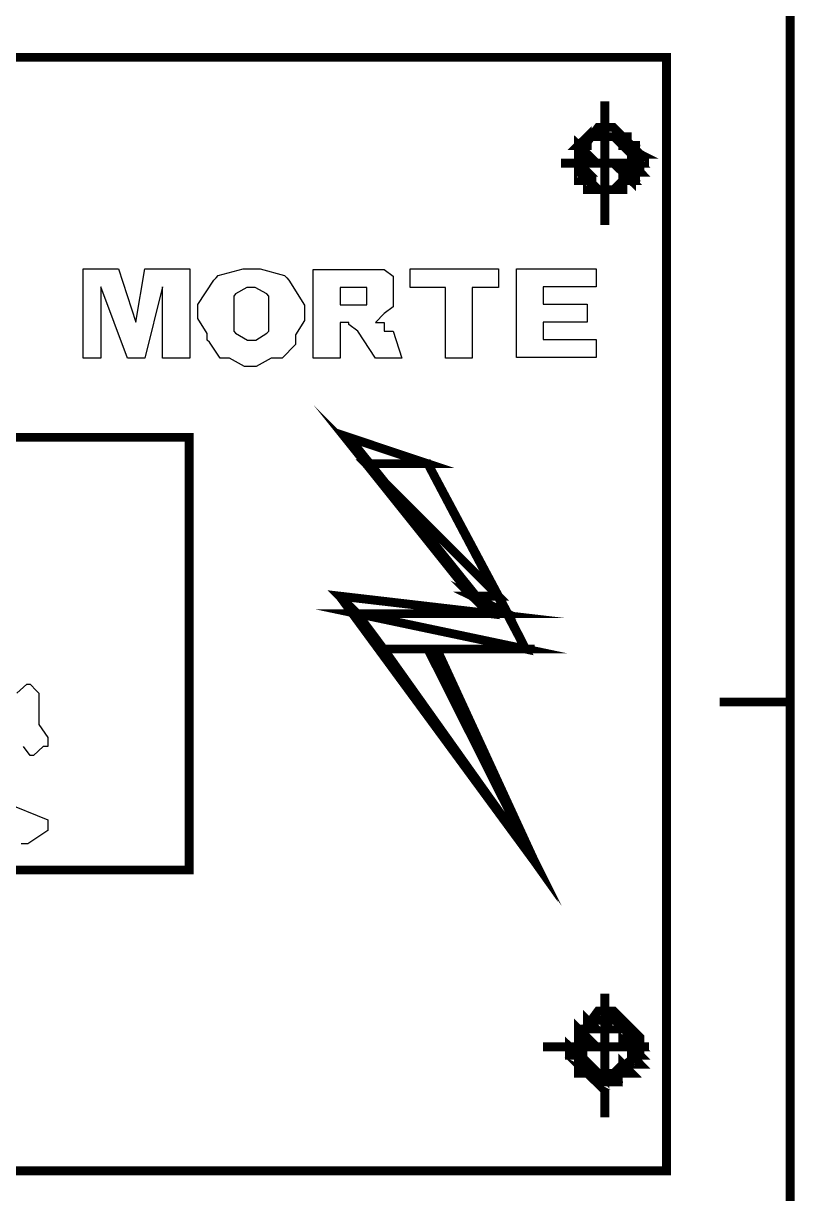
# Model space of a CAD drawing. Extents: x 219 to 1226, y 175 to 465.
# Drawn here: x 383.06 to 386.76, y 232.32 to 237.93 of the extents above; entities that cross this region are included whole.
import ezdxf

# ---------------------------------------------------------------- set-up
doc = ezdxf.new("R2010")
doc.units = 0
doc.header["$MEASUREMENT"] = 0
doc.layers.add('C00-00-00-BLACK', color=7, linetype='Continuous')
doc.layers.add('CFF-00-00', color=1, linetype='Continuous')

msp = doc.modelspace()

# ---------------------------------------------------------------- linework, layer by layer
at = {"layer": 'C00-00-00-BLACK', "const_width": 0.0423}
for points in [[(386.7381, 225.3466), (386.7381, 239.1656)], [(385.8491, 237.5546), (385.8491, 236.9626)], [(385.6381, 237.2586), (386.0611, 237.2586)], [(386.4001, 234.6736), (386.7381, 234.6736)], [(385.8491, 233.2746), (385.8491, 232.6816)], [(385.5531, 233.0196), (386.0611, 233.0196)]]:
    msp.add_lwpolyline(points, dxfattribs=at)
for points in [[(378.9351, 232.4246), (386.1451, 232.4246), (386.1451, 237.7666), (378.9351, 237.7666), (378.9351, 232.4246)], [(385.8491, 237.4276), (385.8491, 237.3856), (385.8081, 237.3856), (385.8491, 237.4276)], [(385.7651, 237.3856), (385.7221, 237.3436), (385.7651, 237.3436), (385.7651, 237.3856)], [(385.7221, 237.3436), (385.7651, 237.3436), (385.7651, 237.3856), (385.7221, 237.3436)], [(386.0181, 237.2586), (386.0181, 237.3026), (385.8901, 237.4306), (385.8491, 237.4306), (385.8171, 237.4306), (385.7221, 237.3026), (385.7221, 237.2586), (385.7221, 237.2266), (385.8171, 237.1316), (385.8491, 237.1316), (385.8901, 237.1316), (386.0181, 237.2266), (386.0181, 237.2586)], [(386.0181, 237.2586), (386.0181, 237.3026), (385.8901, 237.4306), (385.8491, 237.4306), (385.8171, 237.4306), (385.7221, 237.3026), (385.7221, 237.2586), (385.7221, 237.2266), (385.8171, 237.1316), (385.8491, 237.1316), (385.8901, 237.1316), (386.0181, 237.2266), (386.0181, 237.2586)], [(386.0181, 237.2586), (386.0181, 237.3026), (385.8901, 237.4306), (385.8491, 237.4306), (385.8171, 237.4306), (385.7221, 237.3026), (385.7221, 237.2586), (385.7221, 237.2266), (385.8171, 237.1316), (385.8491, 237.1316), (385.8901, 237.1316), (386.0181, 237.2266), (386.0181, 237.2586)], [(385.8081, 237.3856), (385.7651, 237.3856), (385.8081, 237.3856), (385.8081, 237.3856)], [(385.7651, 237.3856), (385.8081, 237.3856), (385.8081, 237.3856), (385.7651, 237.3856)], [(385.7651, 237.3856), (385.8081, 237.3856), (385.8081, 237.3856), (385.7651, 237.3856)], [(385.7651, 237.3856), (385.8081, 237.3856), (385.8081, 237.3856), (385.7651, 237.3856)], [(385.7651, 237.3856), (385.8081, 237.3856), (385.8081, 237.3856), (385.7651, 237.3856)], [(385.7651, 237.3856), (385.8081, 237.3856), (385.8081, 237.3856), (385.7651, 237.3856)], [(385.7651, 237.3856), (385.8081, 237.3856), (385.8081, 237.3856), (385.7651, 237.3856)], [(385.7651, 237.3856), (385.8081, 237.3856), (385.8081, 237.3856), (385.7651, 237.3856)], [(385.8921, 237.3856), (385.8081, 237.3856), (385.8921, 237.3856)], [(385.8081, 237.3856), (385.8921, 237.3856), (385.9351, 237.3856), (385.8081, 237.3856)], [(385.8921, 237.3856), (385.9351, 237.3856), (385.8081, 237.3856), (385.8921, 237.3856)], [(385.8921, 237.3856), (385.8081, 237.3856), (385.8491, 237.3856), (385.8921, 237.3856)], [(385.8081, 237.3856), (385.8081, 237.3856)], [(385.8081, 237.3856), (385.8491, 237.3856), (385.8921, 237.3856), (385.8081, 237.3856)], [(385.8081, 237.3856), (385.8491, 237.3856), (385.8491, 237.3856), (385.8081, 237.3856)], [(385.8081, 237.3856), (385.8491, 237.3856), (385.8491, 237.3856), (385.8081, 237.3856)], [(385.8081, 237.3856), (385.8491, 237.3856), (385.8491, 237.3856), (385.8081, 237.3856)], [(385.8081, 237.3856), (385.8491, 237.3856), (385.8491, 237.3856), (385.8081, 237.3856)], [(385.9771, 237.3016), (386.0181, 237.3016), (385.9351, 237.3436), (385.9771, 237.3016)], [(385.8491, 237.3856), (385.8921, 237.3856), (385.9351, 237.3856), (385.8491, 237.3856)], [(385.8921, 237.3856), (385.9351, 237.3856), (385.8491, 237.3856), (385.8921, 237.3856)], [(385.8921, 237.3856), (385.9351, 237.3856), (385.9351, 237.3856), (385.8921, 237.3856)], [(385.8921, 237.3856), (385.9351, 237.3856), (385.9351, 237.3856), (385.8921, 237.3856)], [(385.8921, 237.3856), (385.9351, 237.3856), (385.9351, 237.3856), (385.8921, 237.3856)], [(385.8921, 237.3856), (385.9351, 237.3856), (385.9351, 237.3856), (385.8921, 237.3856)], [(385.8921, 237.3856), (385.9351, 237.3856), (385.9771, 237.3856), (385.8921, 237.3856)], [(385.9351, 237.3856), (385.9771, 237.3856), (385.8921, 237.3856), (385.9351, 237.3856)], [(385.9351, 237.3856), (385.9351, 237.3436), (385.9771, 237.3436), (385.9351, 237.3856)], [(385.9351, 237.3436), (385.9771, 237.3436), (385.9351, 237.3856), (385.9351, 237.3436)], [(385.9351, 237.3856), (385.9771, 237.3856), (385.9771, 237.3856), (385.9351, 237.3856)], [(385.9351, 237.3856), (385.9771, 237.3856), (385.9771, 237.3856), (385.9351, 237.3856)], [(385.9351, 237.3856), (385.9771, 237.3856), (385.9771, 237.3856), (385.9351, 237.3856)], [(385.9351, 237.3856), (385.9771, 237.3856), (385.9771, 237.3856), (385.9351, 237.3856)], [(385.7221, 237.3436), (385.7221, 237.3016), (385.7651, 237.3016), (385.7221, 237.3436)], [(385.7221, 237.3016), (385.7651, 237.3016), (385.7221, 237.3436), (385.7221, 237.3016)], [(385.7221, 237.3436), (385.7651, 237.3436), (385.7651, 237.3436), (385.7221, 237.3436)], [(385.7221, 237.3436), (385.7651, 237.3436), (385.7651, 237.3436), (385.7221, 237.3436)], [(385.7221, 237.3436), (385.7651, 237.3436), (385.7651, 237.3436), (385.7221, 237.3436)], [(385.7221, 237.3436), (385.7651, 237.3436), (385.7651, 237.3436), (385.7221, 237.3436)], [(385.7221, 237.3436), (385.7651, 237.3436), (385.7651, 237.3436), (385.7221, 237.3436)], [(385.7221, 237.3436), (385.7651, 237.3436), (385.7651, 237.3436), (385.7221, 237.3436)], [(385.7221, 237.3016), (385.7221, 237.2586), (385.7651, 237.2586), (385.7221, 237.3016)], [(385.7221, 237.2586), (385.7651, 237.2586), (385.7221, 237.3016), (385.7221, 237.2586)], [(385.9771, 237.3016), (385.9351, 237.3436), (385.9771, 237.3436), (385.9771, 237.3016)], [(385.9351, 237.3436), (385.9771, 237.3436), (386.0181, 237.3436), (385.9351, 237.3436)], [(385.9771, 237.3436), (386.0181, 237.3436), (385.9351, 237.3436), (385.9771, 237.3436)], [(385.9771, 237.3436), (385.9351, 237.3436), (385.9771, 237.3436)], [(385.9351, 237.3436), (385.9771, 237.3436), (386.0181, 237.3436), (385.9351, 237.3436)], [(385.9771, 237.3016), (385.9771, 237.2586), (386.0181, 237.2586), (385.9771, 237.3016)], [(385.9771, 237.2586), (386.0181, 237.2586), (385.9771, 237.3016), (385.9771, 237.2586)], [(385.7221, 237.3016), (385.7651, 237.3016), (385.7651, 237.3016), (385.7221, 237.3016)], [(385.7221, 237.3016), (385.7651, 237.3016), (385.7651, 237.3016), (385.7221, 237.3016)], [(385.7221, 237.3016), (385.7651, 237.3016), (385.7651, 237.3016), (385.7221, 237.3016)], [(385.7221, 237.3016), (385.7651, 237.3016), (385.7651, 237.3016), (385.7221, 237.3016)], [(385.7221, 237.3016), (385.7651, 237.3016), (385.7651, 237.3016), (385.7221, 237.3016)], [(385.7221, 237.3016), (385.7651, 237.3016), (385.7651, 237.3016), (385.7221, 237.3016)], [(385.7221, 237.2586), (385.7221, 237.2156), (385.7651, 237.2156), (385.7221, 237.2586)], [(385.7221, 237.2156), (385.7651, 237.2156), (385.7221, 237.2586), (385.7221, 237.2156)], [(385.9771, 237.3016), (386.0181, 237.3016), (386.0181, 237.3016), (385.9771, 237.3016)], [(385.9771, 237.3016), (386.0181, 237.3016), (386.0181, 237.3016), (385.9771, 237.3016)], [(385.9771, 237.3016), (386.0181, 237.3016), (386.0181, 237.3016), (385.9771, 237.3016)], [(385.9771, 237.3016), (386.0181, 237.3016), (386.0181, 237.3016), (385.9771, 237.3016)], [(385.9771, 237.3016), (386.0181, 237.3016), (386.0181, 237.3016), (385.9771, 237.3016)], [(385.9771, 237.3016), (386.0181, 237.3016), (386.0181, 237.3016), (385.9771, 237.3016)], [(385.9771, 237.2586), (385.9771, 237.2156), (386.0181, 237.2156), (385.9771, 237.2586)], [(385.9771, 237.2156), (386.0181, 237.2156), (385.9771, 237.2586), (385.9771, 237.2156)], [(385.7221, 237.2586), (385.7651, 237.2586), (385.7651, 237.2586), (385.7221, 237.2586)], [(385.7221, 237.2586), (385.7651, 237.2586), (385.7651, 237.2586), (385.7221, 237.2586)], [(385.7221, 237.2156), (385.7221, 237.1746), (385.7651, 237.1746), (385.7221, 237.2156)], [(385.7221, 237.1746), (385.7651, 237.1746), (385.7221, 237.2156), (385.7221, 237.1746)], [(385.9351, 237.2156), (385.9771, 237.1746), (385.9351, 237.1746), (385.9351, 237.2156)], [(385.9771, 237.2586), (386.0181, 237.2586), (386.0181, 237.2586), (385.9771, 237.2586)], [(385.9771, 237.2586), (386.0181, 237.2586), (386.0181, 237.2586), (385.9771, 237.2586)], [(385.9771, 237.2586), (386.0181, 237.2586), (386.0181, 237.2586), (385.9771, 237.2586)], [(385.9771, 237.2586), (386.0181, 237.2586), (386.0181, 237.2586), (385.9771, 237.2586)], [(385.7221, 237.2156), (385.7651, 237.2156), (385.7651, 237.2156), (385.7221, 237.2156)], [(385.7221, 237.2156), (385.7651, 237.2156), (385.7651, 237.2156), (385.7221, 237.2156)], [(385.7221, 237.2156), (385.7651, 237.2156), (385.7651, 237.2156), (385.7221, 237.2156)], [(385.7221, 237.2156), (385.7651, 237.2156), (385.7651, 237.2156), (385.7221, 237.2156)], [(385.7221, 237.2156), (385.7651, 237.2156), (385.7651, 237.2156), (385.7221, 237.2156)], [(385.7221, 237.2156), (385.7651, 237.2156), (385.7651, 237.2156), (385.7221, 237.2156)], [(385.7221, 237.1746), (385.7651, 237.1746), (385.7651, 237.1746), (385.7221, 237.1746)], [(385.7221, 237.1746), (385.7651, 237.1746), (385.7651, 237.1746), (385.7221, 237.1746)], [(385.7221, 237.1746), (385.7651, 237.1746), (385.8081, 237.1746), (385.7221, 237.1746)], [(385.7651, 237.1746), (385.8081, 237.1746), (385.7221, 237.1746), (385.7651, 237.1746)], [(385.7651, 237.1746), (385.7651, 237.1316), (385.8081, 237.1316), (385.7651, 237.1746)], [(385.7651, 237.1316), (385.8081, 237.1316), (385.7651, 237.1746), (385.7651, 237.1316)], [(385.7651, 237.1746), (385.8081, 237.1746), (385.8081, 237.1746), (385.7651, 237.1746)], [(385.7651, 237.1746), (385.8081, 237.1746), (385.8081, 237.1746), (385.7651, 237.1746)], [(385.7651, 237.1746), (385.8081, 237.1746), (385.8081, 237.1746), (385.7651, 237.1746)], [(385.7651, 237.1746), (385.8081, 237.1746), (385.8081, 237.1746), (385.7651, 237.1746)], [(385.9351, 237.1746), (385.8921, 237.1316), (385.9351, 237.1316), (385.9351, 237.1746)], [(385.8921, 237.1316), (385.9351, 237.1316), (385.9351, 237.1746), (385.8921, 237.1316)], [(385.9771, 237.2156), (385.9351, 237.2156), (385.9771, 237.1746), (385.9771, 237.2156)], [(385.9771, 237.2156), (385.9351, 237.2156), (385.9771, 237.2156), (385.9771, 237.2156)], [(385.9351, 237.1746), (385.9351, 237.1746)], [(385.9351, 237.1746), (385.9771, 237.1746), (386.0181, 237.1746), (385.9351, 237.1746)], [(385.9351, 237.1746), (385.9771, 237.1746), (385.9771, 237.1746), (385.9351, 237.1746)], [(385.9351, 237.1746), (385.9771, 237.1746), (385.9771, 237.1746), (385.9351, 237.1746)], [(385.9351, 237.1746), (385.9771, 237.1746), (385.9771, 237.1746), (385.9351, 237.1746)], [(385.9351, 237.1746), (385.9771, 237.1746), (385.9771, 237.1746), (385.9351, 237.1746)], [(385.9351, 237.1746), (385.9771, 237.1746), (385.9771, 237.1746), (385.9351, 237.1746)], [(385.9351, 237.1746), (385.9771, 237.1746), (385.9771, 237.1746), (385.9351, 237.1746)], [(385.9771, 237.2156), (386.0181, 237.2156), (386.0181, 237.2156), (385.9771, 237.2156)], [(385.9771, 237.2156), (386.0181, 237.2156), (386.0181, 237.2156), (385.9771, 237.2156)], [(385.9771, 237.2156), (385.9771, 237.2156)], [(385.7651, 237.1316), (385.8081, 237.1316), (385.8491, 237.1316), (385.7651, 237.1316)], [(385.8081, 237.1316), (385.8491, 237.1316), (385.7651, 237.1316), (385.8081, 237.1316)], [(385.8081, 237.1316), (385.8491, 237.1316), (385.8491, 237.1316), (385.8081, 237.1316)], [(385.8081, 237.1316), (385.8491, 237.1316), (385.8491, 237.1316), (385.8081, 237.1316)], [(385.8081, 237.1316), (385.8491, 237.1316), (385.8491, 237.1316), (385.8081, 237.1316)], [(385.8081, 237.1316), (385.8491, 237.1316), (385.8491, 237.1316), (385.8081, 237.1316)], [(385.8081, 237.1316), (385.8491, 237.1316), (385.8921, 237.1316), (385.8081, 237.1316)], [(385.8491, 237.1316), (385.8921, 237.1316), (385.8081, 237.1316), (385.8491, 237.1316)], [(385.8081, 237.1316), (385.8921, 237.1316), (385.9351, 237.1316), (385.8081, 237.1316)], [(385.8921, 237.1316), (385.9351, 237.1316), (385.8081, 237.1316), (385.8921, 237.1316)], [(385.8081, 237.1316), (385.8491, 237.1316), (385.8921, 237.1316), (385.8081, 237.1316)], [(385.8491, 237.1316), (385.8921, 237.1316), (385.8081, 237.1316), (385.8491, 237.1316)], [(385.8491, 237.1316), (385.8081, 237.1316), (385.8921, 237.1316), (385.8491, 237.1316)], [(385.8921, 237.1316), (385.8491, 237.1316), (385.8921, 237.1316), (385.8921, 237.1316)], [(385.8491, 237.1316), (385.8921, 237.1316), (385.9351, 237.1316), (385.8491, 237.1316)], [(385.8921, 237.1316), (385.9351, 237.1316), (385.8491, 237.1316), (385.8921, 237.1316)], [(385.8921, 237.1316), (385.9351, 237.1316), (385.9351, 237.1316), (385.8921, 237.1316)], [(385.8921, 237.1316), (385.9351, 237.1316), (385.9351, 237.1316), (385.8921, 237.1316)], [(385.8921, 237.1316), (385.9351, 237.1316), (385.9351, 237.1316), (385.8921, 237.1316)], [(385.8921, 237.1316), (385.9351, 237.1316), (385.9351, 237.1316), (385.8921, 237.1316)], [(385.8921, 237.1316), (385.8921, 237.1316)], [(384.7041, 235.8166), (385.3391, 235.1816), (385.2121, 235.1816), (384.7041, 235.8166)], [(381.2271, 235.9436), (381.2271, 233.8676), (383.8551, 233.8676), (383.8551, 235.9436), (381.2271, 235.9436)], [(384.6201, 235.9436), (385.2991, 235.0976), (384.5771, 235.1816), (385.5121, 233.9086), (385.0001, 234.9276), (385.4691, 234.9276), (385.0001, 235.8166), (384.6201, 235.9436)], [(384.6201, 235.9436), (385.0001, 235.8166), (384.7041, 235.8166), (384.6201, 235.9436)], [(385.0001, 235.8166), (384.7041, 235.8166), (385.3391, 235.1816), (385.0001, 235.8166)], [(385.2121, 235.1816), (385.3821, 235.0976), (385.2961, 235.0976), (385.2121, 235.1816)], [(384.5771, 235.1816), (385.2961, 235.0976), (384.6611, 235.0976), (384.5771, 235.1816)], [(385.3391, 235.1816), (385.2121, 235.1816), (385.3821, 235.0976), (385.3391, 235.1816)], [(385.3831, 235.0976), (384.6611, 235.0976), (385.4691, 234.9276), (385.3831, 235.0976)], [(384.6611, 235.0976), (385.4691, 234.9276), (384.7881, 234.9276), (384.6611, 235.0976)], [(384.7881, 234.9276), (385.0431, 234.9276), (385.5121, 233.9086), (384.7881, 234.9276)], [(385.0001, 234.9276), (385.0431, 234.9276), (384.7881, 234.9276), (385.0001, 234.9276)], [(385.0431, 234.9276), (384.7881, 234.9276), (385.0431, 234.9276)], [(385.0001, 234.9276), (385.4691, 234.9276), (385.5121, 234.9276), (385.0001, 234.9276)], [(386.0181, 233.0196), (386.0181, 233.0636), (385.8901, 233.1916), (385.8491, 233.1916), (385.8171, 233.1916), (385.7221, 233.0636), (385.7221, 233.0196), (385.7221, 232.9876), (385.8171, 232.8926), (385.8491, 232.8926), (385.8901, 232.8926), (386.0181, 232.9876), (386.0181, 233.0196)], [(386.0181, 233.0196), (386.0181, 233.0636), (385.8901, 233.1916), (385.8491, 233.1916), (385.8171, 233.1916), (385.7221, 233.0636), (385.7221, 233.0196), (385.7221, 232.9876), (385.8171, 232.8926), (385.8491, 232.8926), (385.8901, 232.8926), (386.0181, 232.9876), (386.0181, 233.0196)], [(386.0181, 233.0196), (386.0181, 233.0636), (385.8901, 233.1916), (385.8491, 233.1916), (385.8171, 233.1916), (385.7221, 233.0636), (385.7221, 233.0196), (385.7221, 232.9876), (385.8171, 232.8926), (385.8491, 232.8926), (385.8901, 232.8926), (386.0181, 232.9876), (386.0181, 233.0196)], [(385.7651, 233.1046), (385.8081, 233.1046), (385.7651, 233.1466), (385.7651, 233.1046)], [(385.8921, 233.1466), (385.8921, 233.1046), (385.9351, 233.1046), (385.8921, 233.1466)], [(385.8921, 233.1046), (385.9351, 233.1046), (385.8921, 233.1466), (385.8921, 233.1046)], [(385.7221, 233.1046), (385.7221, 233.0626), (385.7651, 233.0626), (385.7221, 233.1046)], [(385.7221, 233.0626), (385.7651, 233.0626), (385.7221, 233.1046), (385.7221, 233.0626)], [(385.8081, 233.1466), (385.7651, 233.1466), (385.8081, 233.1466), (385.8081, 233.1466)], [(385.7651, 233.1046), (385.7651, 233.1466), (385.8081, 233.1466), (385.7651, 233.1046)], [(385.8081, 233.1466), (385.8491, 233.1466), (385.8491, 233.1466), (385.8081, 233.1466)], [(385.8081, 233.1466), (385.8491, 233.1466), (385.8921, 233.1466), (385.8081, 233.1466)], [(385.8491, 233.1466), (385.8921, 233.1466), (385.8081, 233.1466), (385.8491, 233.1466)], [(385.8921, 233.1466), (385.9351, 233.1466), (385.8081, 233.1466), (385.8921, 233.1466)], [(385.8921, 233.1466), (385.8081, 233.1466), (385.8491, 233.1466), (385.8921, 233.1466)], [(385.8081, 233.1466), (385.8081, 233.1466)], [(385.8081, 233.1466), (385.8491, 233.1466), (385.8921, 233.1466), (385.8081, 233.1466)], [(385.8081, 233.1466), (385.8491, 233.1466), (385.8491, 233.1466), (385.8081, 233.1466)], [(385.8081, 233.1466), (385.8491, 233.1466), (385.8491, 233.1466), (385.8081, 233.1466)], [(385.8081, 233.1466), (385.8081, 233.1466)], [(385.8491, 233.1466), (385.8921, 233.1466), (385.9351, 233.1466), (385.8491, 233.1466)], [(385.8921, 233.1466), (385.9351, 233.1466), (385.8491, 233.1466), (385.8921, 233.1466)], [(385.8491, 233.1466), (385.8921, 233.1466), (385.9351, 233.1466), (385.8491, 233.1466)], [(385.8921, 233.1466), (385.9351, 233.1466), (385.8491, 233.1466), (385.8921, 233.1466)], [(385.9351, 233.1046), (385.9351, 233.0626), (385.9771, 233.0626), (385.9351, 233.1046)], [(385.9351, 233.0626), (385.9771, 233.0626), (385.9351, 233.1046), (385.9351, 233.0626)], [(385.7651, 233.1046), (385.7221, 233.1046), (385.7651, 233.1046), (385.7651, 233.1046)], [(385.7221, 233.1046), (385.7221, 233.1046)], [(385.7221, 233.1046), (385.7651, 233.1046), (385.8081, 233.1046), (385.7221, 233.1046)], [(385.7221, 233.1046), (385.7651, 233.1046), (385.7651, 233.1046), (385.7221, 233.1046)], [(385.7221, 233.1046), (385.7651, 233.1046), (385.7651, 233.1046), (385.7221, 233.1046)], [(385.7221, 233.0626), (385.7221, 233.0196), (385.7651, 233.0196), (385.7221, 233.0626)], [(385.7221, 233.0196), (385.7651, 233.0196), (385.7221, 233.0626), (385.7221, 233.0196)], [(385.7221, 233.0626), (385.7651, 233.0626), (385.7651, 233.0626), (385.7221, 233.0626)], [(385.7221, 233.0626), (385.7651, 233.0626), (385.7651, 233.0626), (385.7221, 233.0626)], [(385.7651, 233.1046), (385.8081, 233.1046), (385.8081, 233.1046), (385.7651, 233.1046)], [(385.7651, 233.1046), (385.8081, 233.1046), (385.8081, 233.1046), (385.7651, 233.1046)], [(385.7651, 233.1046), (385.8081, 233.1046), (385.8081, 233.1046), (385.7651, 233.1046)], [(385.7651, 233.1046), (385.8081, 233.1046), (385.8081, 233.1046), (385.7651, 233.1046)], [(385.7651, 233.1046), (385.7651, 233.1046)], [(385.8921, 233.1046), (385.9351, 233.1046), (385.9771, 233.1046), (385.8921, 233.1046)], [(385.9351, 233.1046), (385.9771, 233.1046), (385.8921, 233.1046), (385.9351, 233.1046)], [(385.9351, 233.1046), (385.8921, 233.1046), (385.9351, 233.1046)], [(385.8921, 233.1046), (385.9351, 233.1046), (385.9771, 233.1046), (385.8921, 233.1046)], [(385.9351, 233.1046), (385.9771, 233.1046), (385.9771, 233.1046), (385.9351, 233.1046)], [(385.9351, 233.1046), (385.9771, 233.1046), (385.9771, 233.1046), (385.9351, 233.1046)], [(385.9351, 233.1046), (385.9771, 233.1046), (385.9771, 233.1046), (385.9351, 233.1046)], [(385.9351, 233.1046), (385.9771, 233.1046), (385.9771, 233.1046), (385.9351, 233.1046)], [(385.9351, 233.0626), (385.9771, 233.0626), (385.9771, 233.0626), (385.9351, 233.0626)], [(385.9351, 233.0626), (385.9771, 233.0626), (385.9771, 233.0626), (385.9351, 233.0626)], [(385.9351, 233.0626), (385.9771, 233.0626), (386.0181, 233.0626), (385.9351, 233.0626)], [(385.9771, 233.0626), (386.0181, 233.0626), (385.9351, 233.0626), (385.9771, 233.0626)], [(385.9771, 233.0626), (385.9771, 233.0196), (386.0181, 233.0196), (385.9771, 233.0626)], [(385.9771, 233.0196), (386.0181, 233.0196), (385.9771, 233.0626), (385.9771, 233.0196)], [(385.9771, 233.0626), (386.0181, 233.0626), (386.0181, 233.0626), (385.9771, 233.0626)], [(385.9771, 233.0626), (386.0181, 233.0626), (386.0181, 233.0626), (385.9771, 233.0626)], [(385.7221, 233.0196), (385.6791, 233.0196), (385.7221, 232.9786), (385.7221, 233.0196)], [(385.6791, 233.0196), (385.7221, 232.9786), (385.6791, 232.9786), (385.6791, 233.0196)], [(385.7221, 233.0196), (385.6791, 233.0196), (385.7221, 233.0196), (385.7221, 233.0196)], [(385.6791, 233.0196), (385.7221, 233.0196), (385.7651, 233.0196), (385.6791, 233.0196)], [(385.7221, 233.0196), (385.7651, 233.0196), (385.6791, 233.0196), (385.7221, 233.0196)], [(385.7221, 233.0196), (385.7651, 233.0196), (385.7651, 233.0196), (385.7221, 233.0196)], [(385.7221, 233.0196), (385.7651, 233.0196), (385.7651, 233.0196), (385.7221, 233.0196)], [(385.7221, 233.0196), (385.7651, 233.0196), (385.7651, 233.0196), (385.7221, 233.0196)], [(385.7221, 232.9786), (385.7221, 232.9356), (385.7651, 232.9356), (385.7221, 232.9786)], [(385.7221, 232.9356), (385.7651, 232.9356), (385.7221, 232.9786), (385.7221, 232.9356)], [(385.9771, 233.0196), (385.9771, 232.9786), (386.0181, 232.9786), (385.9771, 233.0196)], [(385.9771, 232.9786), (386.0181, 232.9786), (385.9771, 233.0196), (385.9771, 232.9786)], [(385.9771, 233.0196), (386.0181, 233.0196), (386.0181, 233.0196), (385.9771, 233.0196)], [(385.9771, 233.0196), (386.0181, 233.0196), (386.0181, 233.0196), (385.9771, 233.0196)], [(385.9771, 233.0196), (386.0181, 233.0196), (386.0181, 233.0196), (385.9771, 233.0196)], [(385.9771, 233.0196), (386.0181, 233.0196), (386.0181, 233.0196), (385.9771, 233.0196)], [(385.9771, 232.9786), (385.9771, 232.9356), (386.0181, 232.9356), (385.9771, 232.9786)], [(385.9771, 232.9356), (386.0181, 232.9356), (385.9771, 232.9786), (385.9771, 232.9356)], [(385.8081, 232.8506), (385.8491, 232.8506), (385.7651, 232.8926), (385.8081, 232.8506)], [(385.7221, 232.9786), (385.6791, 232.9786), (385.7221, 232.9786)], [(385.6791, 232.9786), (385.7221, 232.9786), (385.7651, 232.9786), (385.6791, 232.9786)], [(385.6791, 232.9786), (385.7221, 232.9786), (385.7651, 232.9786), (385.6791, 232.9786)], [(385.7221, 232.9786), (385.7651, 232.9786), (385.6791, 232.9786), (385.7221, 232.9786)], [(385.7221, 232.9786), (385.7651, 232.9786), (385.7651, 232.9786), (385.7221, 232.9786)], [(385.7221, 232.9786), (385.7651, 232.9786), (385.7651, 232.9786), (385.7221, 232.9786)], [(385.7221, 232.9356), (385.7651, 232.8926), (385.7221, 232.8926), (385.7221, 232.9356)], [(385.9351, 232.9356), (385.9351, 232.8926), (385.9771, 232.8926), (385.9351, 232.9356)], [(385.9351, 232.8926), (385.9771, 232.8926), (385.9351, 232.9356), (385.9351, 232.8926)], [(385.9771, 232.9786), (386.0181, 232.9786), (386.0181, 232.9786), (385.9771, 232.9786)], [(385.9771, 232.9786), (386.0181, 232.9786), (386.0181, 232.9786), (385.9771, 232.9786)], [(385.7221, 232.9356), (385.7651, 232.9356), (385.7651, 232.9356), (385.7221, 232.9356)], [(385.7221, 232.9356), (385.7651, 232.9356), (385.7651, 232.9356), (385.7221, 232.9356)], [(385.7221, 232.9356), (385.7651, 232.9356), (385.7651, 232.9356), (385.7221, 232.9356)], [(385.7221, 232.9356), (385.7651, 232.9356), (385.7651, 232.9356), (385.7221, 232.9356)], [(385.7221, 232.9356), (385.7651, 232.9356), (385.7651, 232.9356), (385.7221, 232.9356)], [(385.7221, 232.9356), (385.7651, 232.9356), (385.7651, 232.9356), (385.7221, 232.9356)], [(385.7651, 232.8926), (385.7221, 232.9356), (385.7651, 232.8926)], [(385.8921, 232.8926), (385.8921, 232.8506), (385.8491, 232.8506), (385.8921, 232.8926)], [(385.9771, 232.9356), (385.9351, 232.9356), (385.9771, 232.9356), (385.9771, 232.9356)], [(385.9351, 232.9356), (385.9771, 232.9356), (385.9771, 232.9356), (385.9351, 232.9356)], [(385.9351, 232.9356), (385.9771, 232.9356), (385.9771, 232.9356), (385.9351, 232.9356)], [(385.9351, 232.9356), (385.9771, 232.9356), (385.9771, 232.9356), (385.9351, 232.9356)], [(385.9771, 232.9356), (386.0181, 232.9356), (386.0181, 232.9356), (385.9771, 232.9356)], [(385.9771, 232.9356), (386.0181, 232.9356), (386.0181, 232.9356), (385.9771, 232.9356)], [(385.7651, 232.8926), (385.7221, 232.8926), (385.7651, 232.8926)], [(385.7221, 232.8926), (385.7651, 232.8926), (385.8081, 232.8926), (385.7221, 232.8926)], [(385.8081, 232.8506), (385.7651, 232.8926), (385.8081, 232.8926), (385.8081, 232.8506)], [(385.7651, 232.8926), (385.8081, 232.8926), (385.8081, 232.8926), (385.7651, 232.8926)], [(385.7651, 232.8926), (385.8081, 232.8926), (385.8081, 232.8926), (385.7651, 232.8926)], [(385.7651, 232.8926), (385.8081, 232.8926), (385.8081, 232.8926), (385.7651, 232.8926)], [(385.7651, 232.8926), (385.8081, 232.8926), (385.8081, 232.8926), (385.7651, 232.8926)], [(385.7651, 232.8926), (385.8081, 232.8926), (385.8491, 232.8926), (385.7651, 232.8926)], [(385.8081, 232.8926), (385.8491, 232.8926), (385.7651, 232.8926), (385.8081, 232.8926)], [(385.8081, 232.8506), (385.8491, 232.8506), (385.8491, 232.8506), (385.8081, 232.8506)], [(385.8081, 232.8506), (385.8491, 232.8506), (385.8491, 232.8506), (385.8081, 232.8506)], [(385.8081, 232.8506), (385.8491, 232.8506), (385.8921, 232.8506), (385.8081, 232.8506)], [(385.8491, 232.8506), (385.8921, 232.8506), (385.8081, 232.8506), (385.8491, 232.8506)], [(385.8491, 232.8506), (385.8081, 232.8506), (385.8491, 232.8506)], [(385.8081, 232.8506), (385.8491, 232.8506), (385.8921, 232.8506), (385.8081, 232.8506)], [(385.8491, 232.8506), (385.8921, 232.8506), (385.8081, 232.8506), (385.8491, 232.8506)], [(385.8491, 232.8506), (385.8081, 232.8506), (385.8491, 232.8506)], [(385.8081, 232.8506), (385.8491, 232.8506), (385.8921, 232.8506), (385.8081, 232.8506)], [(385.8491, 232.8506), (385.8921, 232.8506), (385.9351, 232.8506), (385.8491, 232.8506)], [(385.8921, 232.8506), (385.9351, 232.8506), (385.8491, 232.8506), (385.8921, 232.8506)], [(385.8491, 232.8506), (385.8921, 232.8506), (385.9351, 232.8506), (385.8491, 232.8506)], [(385.8921, 232.8506), (385.9351, 232.8506), (385.8491, 232.8506), (385.8921, 232.8506)], [(385.9351, 232.8926), (385.8921, 232.8926), (385.9351, 232.8926), (385.9351, 232.8926)], [(385.8921, 232.8926), (385.8921, 232.8926)], [(385.8921, 232.8926), (385.9351, 232.8926), (385.9771, 232.8926), (385.8921, 232.8926)], [(385.8921, 232.8926), (385.9351, 232.8926), (385.9351, 232.8926), (385.8921, 232.8926)], [(385.8921, 232.8926), (385.9351, 232.8926), (385.9351, 232.8926), (385.8921, 232.8926)], [(385.8921, 232.8506), (385.8921, 232.8926), (385.8921, 232.8506)], [(385.9351, 232.8926), (385.9771, 232.8926), (385.9771, 232.8926), (385.9351, 232.8926)], [(385.9351, 232.8926), (385.9771, 232.8926), (385.9771, 232.8926), (385.9351, 232.8926)], [(385.9351, 232.8926), (385.9771, 232.8926), (385.9771, 232.8926), (385.9351, 232.8926)], [(385.9351, 232.8926), (385.9771, 232.8926), (385.9771, 232.8926), (385.9351, 232.8926)], [(385.9351, 232.8926), (385.9351, 232.8926)]]:
    msp.add_lwpolyline(points, close=True, dxfattribs=at)
at = {"layer": 'C00-00-00-BLACK'}
for points in [[(385.8491, 237.4276), (385.8491, 237.3856), (385.8081, 237.3856), (385.8491, 237.4276)], [(385.7651, 237.3856), (385.7221, 237.3436), (385.7651, 237.3436), (385.7651, 237.3856)], [(385.7221, 237.3436), (385.7651, 237.3436), (385.7651, 237.3856), (385.7221, 237.3436)], [(385.8081, 237.3856), (385.7651, 237.3856), (385.8081, 237.3856), (385.8081, 237.3856)], [(385.7651, 237.3856), (385.8081, 237.3856), (385.8081, 237.3856), (385.7651, 237.3856)], [(385.7651, 237.3856), (385.8081, 237.3856), (385.8081, 237.3856), (385.7651, 237.3856)], [(385.7651, 237.3856), (385.8081, 237.3856), (385.8081, 237.3856), (385.7651, 237.3856)], [(385.7651, 237.3856), (385.8081, 237.3856), (385.8081, 237.3856), (385.7651, 237.3856)], [(385.7651, 237.3856), (385.8081, 237.3856), (385.8081, 237.3856), (385.7651, 237.3856)], [(385.7651, 237.3856), (385.8081, 237.3856), (385.8081, 237.3856), (385.7651, 237.3856)], [(385.7651, 237.3856), (385.8081, 237.3856), (385.8081, 237.3856), (385.7651, 237.3856)], [(385.8921, 237.3856), (385.8081, 237.3856), (385.8921, 237.3856)], [(385.8081, 237.3856), (385.8921, 237.3856), (385.9351, 237.3856), (385.8081, 237.3856)], [(385.8921, 237.3856), (385.9351, 237.3856), (385.8081, 237.3856), (385.8921, 237.3856)], [(385.8921, 237.3856), (385.8081, 237.3856), (385.8491, 237.3856), (385.8921, 237.3856)], [(385.8081, 237.3856), (385.8491, 237.3856), (385.8921, 237.3856), (385.8081, 237.3856)], [(385.8081, 237.3856), (385.8491, 237.3856), (385.8491, 237.3856), (385.8081, 237.3856)], [(385.8081, 237.3856), (385.8491, 237.3856), (385.8491, 237.3856), (385.8081, 237.3856)], [(385.8081, 237.3856), (385.8491, 237.3856), (385.8491, 237.3856), (385.8081, 237.3856)], [(385.8081, 237.3856), (385.8491, 237.3856), (385.8491, 237.3856), (385.8081, 237.3856)], [(385.8491, 237.3856), (385.8921, 237.3856), (385.9351, 237.3856), (385.8491, 237.3856)], [(385.8921, 237.3856), (385.9351, 237.3856), (385.8491, 237.3856), (385.8921, 237.3856)], [(385.8921, 237.3856), (385.9351, 237.3856), (385.9351, 237.3856), (385.8921, 237.3856)], [(385.8921, 237.3856), (385.9351, 237.3856), (385.9351, 237.3856), (385.8921, 237.3856)], [(385.8921, 237.3856), (385.9351, 237.3856), (385.9351, 237.3856), (385.8921, 237.3856)], [(385.8921, 237.3856), (385.9351, 237.3856), (385.9351, 237.3856), (385.8921, 237.3856)], [(385.8921, 237.3856), (385.9351, 237.3856), (385.9771, 237.3856), (385.8921, 237.3856)], [(385.9351, 237.3856), (385.9771, 237.3856), (385.8921, 237.3856), (385.9351, 237.3856)], [(385.9351, 237.3856), (385.9771, 237.3856), (385.9771, 237.3856), (385.9351, 237.3856)], [(385.9351, 237.3856), (385.9771, 237.3856), (385.9771, 237.3856), (385.9351, 237.3856)], [(385.9351, 237.3856), (385.9771, 237.3856), (385.9771, 237.3856), (385.9351, 237.3856)], [(385.9351, 237.3856), (385.9771, 237.3856), (385.9771, 237.3856), (385.9351, 237.3856)], [(385.9351, 237.3856), (385.9351, 237.3436), (385.9771, 237.3436), (385.9351, 237.3856)], [(385.9351, 237.3436), (385.9771, 237.3436), (385.9351, 237.3856), (385.9351, 237.3436)], [(385.7221, 237.3436), (385.7651, 237.3436), (385.7651, 237.3436), (385.7221, 237.3436)], [(385.7221, 237.3436), (385.7651, 237.3436), (385.7651, 237.3436), (385.7221, 237.3436)], [(385.7221, 237.3436), (385.7651, 237.3436), (385.7651, 237.3436), (385.7221, 237.3436)], [(385.7221, 237.3436), (385.7651, 237.3436), (385.7651, 237.3436), (385.7221, 237.3436)], [(385.7221, 237.3436), (385.7651, 237.3436), (385.7651, 237.3436), (385.7221, 237.3436)], [(385.7221, 237.3436), (385.7651, 237.3436), (385.7651, 237.3436), (385.7221, 237.3436)], [(385.7221, 237.3436), (385.7221, 237.3016), (385.7651, 237.3016), (385.7221, 237.3436)], [(385.7221, 237.3016), (385.7651, 237.3016), (385.7221, 237.3436), (385.7221, 237.3016)], [(385.7221, 237.3016), (385.7651, 237.3016), (385.7651, 237.3016), (385.7221, 237.3016)], [(385.7221, 237.3016), (385.7651, 237.3016), (385.7651, 237.3016), (385.7221, 237.3016)], [(385.7221, 237.3016), (385.7651, 237.3016), (385.7651, 237.3016), (385.7221, 237.3016)], [(385.7221, 237.3016), (385.7651, 237.3016), (385.7651, 237.3016), (385.7221, 237.3016)], [(385.7221, 237.3016), (385.7651, 237.3016), (385.7651, 237.3016), (385.7221, 237.3016)], [(385.7221, 237.3016), (385.7651, 237.3016), (385.7651, 237.3016), (385.7221, 237.3016)], [(385.7221, 237.3016), (385.7221, 237.2586), (385.7651, 237.2586), (385.7221, 237.3016)], [(385.7221, 237.2586), (385.7651, 237.2586), (385.7221, 237.3016), (385.7221, 237.2586)], [(385.9351, 237.3436), (385.9771, 237.3436), (386.0181, 237.3436), (385.9351, 237.3436)], [(385.9771, 237.3436), (386.0181, 237.3436), (385.9351, 237.3436), (385.9771, 237.3436)], [(385.9771, 237.3436), (385.9351, 237.3436), (385.9771, 237.3436)], [(385.9351, 237.3436), (385.9771, 237.3436), (386.0181, 237.3436), (385.9351, 237.3436)], [(385.9771, 237.3016), (386.0181, 237.3016), (385.9351, 237.3436), (385.9771, 237.3016)], [(385.9771, 237.3016), (385.9351, 237.3436), (385.9771, 237.3436), (385.9771, 237.3016)], [(385.9771, 237.3016), (386.0181, 237.3016), (386.0181, 237.3016), (385.9771, 237.3016)], [(385.9771, 237.3016), (386.0181, 237.3016), (386.0181, 237.3016), (385.9771, 237.3016)], [(385.9771, 237.3016), (386.0181, 237.3016), (386.0181, 237.3016), (385.9771, 237.3016)], [(385.9771, 237.3016), (386.0181, 237.3016), (386.0181, 237.3016), (385.9771, 237.3016)], [(385.9771, 237.3016), (386.0181, 237.3016), (386.0181, 237.3016), (385.9771, 237.3016)], [(385.9771, 237.3016), (386.0181, 237.3016), (386.0181, 237.3016), (385.9771, 237.3016)], [(385.9771, 237.3016), (385.9771, 237.2586), (386.0181, 237.2586), (385.9771, 237.3016)], [(385.9771, 237.2586), (386.0181, 237.2586), (385.9771, 237.3016), (385.9771, 237.2586)], [(385.7221, 237.2586), (385.7651, 237.2586), (385.7651, 237.2586), (385.7221, 237.2586)], [(385.7221, 237.2586), (385.7651, 237.2586), (385.7651, 237.2586), (385.7221, 237.2586)], [(385.7221, 237.2586), (385.7221, 237.2156), (385.7651, 237.2156), (385.7221, 237.2586)], [(385.7221, 237.2156), (385.7651, 237.2156), (385.7221, 237.2586), (385.7221, 237.2156)], [(385.9771, 237.2586), (386.0181, 237.2586), (386.0181, 237.2586), (385.9771, 237.2586)], [(385.9771, 237.2586), (386.0181, 237.2586), (386.0181, 237.2586), (385.9771, 237.2586)], [(385.9771, 237.2586), (386.0181, 237.2586), (386.0181, 237.2586), (385.9771, 237.2586)], [(385.9771, 237.2586), (386.0181, 237.2586), (386.0181, 237.2586), (385.9771, 237.2586)], [(385.9771, 237.2586), (385.9771, 237.2156), (386.0181, 237.2156), (385.9771, 237.2586)], [(385.9771, 237.2156), (386.0181, 237.2156), (385.9771, 237.2586), (385.9771, 237.2156)], [(385.7221, 237.2156), (385.7651, 237.2156), (385.7651, 237.2156), (385.7221, 237.2156)], [(385.7221, 237.2156), (385.7651, 237.2156), (385.7651, 237.2156), (385.7221, 237.2156)], [(385.7221, 237.2156), (385.7651, 237.2156), (385.7651, 237.2156), (385.7221, 237.2156)], [(385.7221, 237.2156), (385.7651, 237.2156), (385.7651, 237.2156), (385.7221, 237.2156)], [(385.7221, 237.2156), (385.7651, 237.2156), (385.7651, 237.2156), (385.7221, 237.2156)], [(385.7221, 237.2156), (385.7651, 237.2156), (385.7651, 237.2156), (385.7221, 237.2156)], [(385.7221, 237.2156), (385.7221, 237.1746), (385.7651, 237.1746), (385.7221, 237.2156)], [(385.7221, 237.1746), (385.7651, 237.1746), (385.7221, 237.2156), (385.7221, 237.1746)], [(385.9771, 237.2156), (385.9351, 237.2156), (385.9771, 237.2156), (385.9771, 237.2156)], [(385.9771, 237.2156), (385.9351, 237.2156), (385.9771, 237.1746), (385.9771, 237.2156)], [(385.9351, 237.2156), (385.9771, 237.1746), (385.9351, 237.1746), (385.9351, 237.2156)], [(385.9771, 237.2156), (386.0181, 237.2156), (386.0181, 237.2156), (385.9771, 237.2156)], [(385.9771, 237.2156), (386.0181, 237.2156), (386.0181, 237.2156), (385.9771, 237.2156)], [(385.7221, 237.1746), (385.7651, 237.1746), (385.7651, 237.1746), (385.7221, 237.1746)], [(385.7221, 237.1746), (385.7651, 237.1746), (385.7651, 237.1746), (385.7221, 237.1746)], [(385.7221, 237.1746), (385.7651, 237.1746), (385.8081, 237.1746), (385.7221, 237.1746)], [(385.7651, 237.1746), (385.8081, 237.1746), (385.7221, 237.1746), (385.7651, 237.1746)], [(385.7651, 237.1746), (385.8081, 237.1746), (385.8081, 237.1746), (385.7651, 237.1746)], [(385.7651, 237.1746), (385.8081, 237.1746), (385.8081, 237.1746), (385.7651, 237.1746)], [(385.7651, 237.1746), (385.8081, 237.1746), (385.8081, 237.1746), (385.7651, 237.1746)], [(385.7651, 237.1746), (385.8081, 237.1746), (385.8081, 237.1746), (385.7651, 237.1746)], [(385.7651, 237.1746), (385.7651, 237.1316), (385.8081, 237.1316), (385.7651, 237.1746)], [(385.7651, 237.1316), (385.8081, 237.1316), (385.7651, 237.1746), (385.7651, 237.1316)], [(385.7651, 237.1316), (385.8081, 237.1316), (385.8491, 237.1316), (385.7651, 237.1316)], [(385.8081, 237.1316), (385.8491, 237.1316), (385.7651, 237.1316), (385.8081, 237.1316)], [(385.8081, 237.1316), (385.8491, 237.1316), (385.8491, 237.1316), (385.8081, 237.1316)], [(385.8081, 237.1316), (385.8491, 237.1316), (385.8491, 237.1316), (385.8081, 237.1316)], [(385.8081, 237.1316), (385.8491, 237.1316), (385.8491, 237.1316), (385.8081, 237.1316)], [(385.8081, 237.1316), (385.8491, 237.1316), (385.8491, 237.1316), (385.8081, 237.1316)], [(385.8081, 237.1316), (385.8491, 237.1316), (385.8921, 237.1316), (385.8081, 237.1316)], [(385.8491, 237.1316), (385.8921, 237.1316), (385.8081, 237.1316), (385.8491, 237.1316)], [(385.8081, 237.1316), (385.8921, 237.1316), (385.9351, 237.1316), (385.8081, 237.1316)], [(385.8921, 237.1316), (385.9351, 237.1316), (385.8081, 237.1316), (385.8921, 237.1316)], [(385.8081, 237.1316), (385.8491, 237.1316), (385.8921, 237.1316), (385.8081, 237.1316)], [(385.8491, 237.1316), (385.8921, 237.1316), (385.8081, 237.1316), (385.8491, 237.1316)], [(385.8491, 237.1316), (385.8081, 237.1316), (385.8921, 237.1316), (385.8491, 237.1316)], [(385.8921, 237.1316), (385.8491, 237.1316), (385.8921, 237.1316), (385.8921, 237.1316)], [(385.8491, 237.1316), (385.8921, 237.1316), (385.9351, 237.1316), (385.8491, 237.1316)], [(385.8921, 237.1316), (385.9351, 237.1316), (385.8491, 237.1316), (385.8921, 237.1316)], [(385.9351, 237.1746), (385.8921, 237.1316), (385.9351, 237.1316), (385.9351, 237.1746)], [(385.8921, 237.1316), (385.9351, 237.1316), (385.9351, 237.1746), (385.8921, 237.1316)], [(385.8921, 237.1316), (385.9351, 237.1316), (385.9351, 237.1316), (385.8921, 237.1316)], [(385.8921, 237.1316), (385.9351, 237.1316), (385.9351, 237.1316), (385.8921, 237.1316)], [(385.8921, 237.1316), (385.9351, 237.1316), (385.9351, 237.1316), (385.8921, 237.1316)], [(385.8921, 237.1316), (385.9351, 237.1316), (385.9351, 237.1316), (385.8921, 237.1316)], [(385.9351, 237.1746), (385.9771, 237.1746), (386.0181, 237.1746), (385.9351, 237.1746)], [(385.9351, 237.1746), (385.9771, 237.1746), (385.9771, 237.1746), (385.9351, 237.1746)], [(385.9351, 237.1746), (385.9771, 237.1746), (385.9771, 237.1746), (385.9351, 237.1746)], [(385.9351, 237.1746), (385.9771, 237.1746), (385.9771, 237.1746), (385.9351, 237.1746)], [(385.9351, 237.1746), (385.9771, 237.1746), (385.9771, 237.1746), (385.9351, 237.1746)], [(385.9351, 237.1746), (385.9771, 237.1746), (385.9771, 237.1746), (385.9351, 237.1746)], [(385.9351, 237.1746), (385.9771, 237.1746), (385.9771, 237.1746), (385.9351, 237.1746)], [(384.6201, 235.9436), (385.0001, 235.8166), (384.7041, 235.8166), (384.6201, 235.9436)], [(385.0001, 235.8166), (384.7041, 235.8166), (385.3391, 235.1816), (385.0001, 235.8166)], [(384.7041, 235.8166), (385.3391, 235.1816), (385.2121, 235.1816), (384.7041, 235.8166)], [(384.5771, 235.1816), (385.2961, 235.0976), (384.6611, 235.0976), (384.5771, 235.1816)], [(385.3391, 235.1816), (385.2121, 235.1816), (385.3821, 235.0976), (385.3391, 235.1816)], [(385.2121, 235.1816), (385.3821, 235.0976), (385.2961, 235.0976), (385.2121, 235.1816)], [(385.3831, 235.0976), (384.6611, 235.0976), (385.4691, 234.9276), (385.3831, 235.0976)], [(384.6611, 235.0976), (385.4691, 234.9276), (384.7881, 234.9276), (384.6611, 235.0976)], [(385.0001, 234.9276), (385.0431, 234.9276), (384.7881, 234.9276), (385.0001, 234.9276)], [(385.0431, 234.9276), (384.7881, 234.9276), (385.0431, 234.9276)], [(384.7881, 234.9276), (385.0431, 234.9276), (385.5121, 233.9086), (384.7881, 234.9276)], [(385.0001, 234.9276), (385.4691, 234.9276), (385.5121, 234.9276), (385.0001, 234.9276)], [(385.8081, 233.1466), (385.7651, 233.1466), (385.8081, 233.1466), (385.8081, 233.1466)], [(385.7651, 233.1046), (385.8081, 233.1046), (385.7651, 233.1466), (385.7651, 233.1046)], [(385.7651, 233.1046), (385.7651, 233.1466), (385.8081, 233.1466), (385.7651, 233.1046)], [(385.8081, 233.1466), (385.8491, 233.1466), (385.8491, 233.1466), (385.8081, 233.1466)], [(385.8081, 233.1466), (385.8491, 233.1466), (385.8921, 233.1466), (385.8081, 233.1466)], [(385.8491, 233.1466), (385.8921, 233.1466), (385.8081, 233.1466), (385.8491, 233.1466)], [(385.8921, 233.1466), (385.9351, 233.1466), (385.8081, 233.1466), (385.8921, 233.1466)], [(385.8921, 233.1466), (385.8081, 233.1466), (385.8491, 233.1466), (385.8921, 233.1466)], [(385.8081, 233.1466), (385.8491, 233.1466), (385.8921, 233.1466), (385.8081, 233.1466)], [(385.8081, 233.1466), (385.8491, 233.1466), (385.8491, 233.1466), (385.8081, 233.1466)], [(385.8081, 233.1466), (385.8491, 233.1466), (385.8491, 233.1466), (385.8081, 233.1466)], [(385.8491, 233.1466), (385.8921, 233.1466), (385.9351, 233.1466), (385.8491, 233.1466)], [(385.8921, 233.1466), (385.9351, 233.1466), (385.8491, 233.1466), (385.8921, 233.1466)], [(385.8491, 233.1466), (385.8921, 233.1466), (385.9351, 233.1466), (385.8491, 233.1466)], [(385.8921, 233.1466), (385.9351, 233.1466), (385.8491, 233.1466), (385.8921, 233.1466)], [(385.8921, 233.1466), (385.8921, 233.1046), (385.9351, 233.1046), (385.8921, 233.1466)], [(385.8921, 233.1046), (385.9351, 233.1046), (385.8921, 233.1466), (385.8921, 233.1046)], [(385.7651, 233.1046), (385.7221, 233.1046), (385.7651, 233.1046), (385.7651, 233.1046)], [(385.7221, 233.1046), (385.7651, 233.1046), (385.8081, 233.1046), (385.7221, 233.1046)], [(385.7221, 233.1046), (385.7651, 233.1046), (385.7651, 233.1046), (385.7221, 233.1046)], [(385.7221, 233.1046), (385.7651, 233.1046), (385.7651, 233.1046), (385.7221, 233.1046)], [(385.7221, 233.1046), (385.7221, 233.0626), (385.7651, 233.0626), (385.7221, 233.1046)], [(385.7221, 233.0626), (385.7651, 233.0626), (385.7221, 233.1046), (385.7221, 233.0626)], [(385.7651, 233.1046), (385.8081, 233.1046), (385.8081, 233.1046), (385.7651, 233.1046)], [(385.7651, 233.1046), (385.8081, 233.1046), (385.8081, 233.1046), (385.7651, 233.1046)], [(385.7651, 233.1046), (385.8081, 233.1046), (385.8081, 233.1046), (385.7651, 233.1046)], [(385.7651, 233.1046), (385.8081, 233.1046), (385.8081, 233.1046), (385.7651, 233.1046)], [(385.8921, 233.1046), (385.9351, 233.1046), (385.9771, 233.1046), (385.8921, 233.1046)], [(385.9351, 233.1046), (385.9771, 233.1046), (385.8921, 233.1046), (385.9351, 233.1046)], [(385.9351, 233.1046), (385.8921, 233.1046), (385.9351, 233.1046)], [(385.8921, 233.1046), (385.9351, 233.1046), (385.9771, 233.1046), (385.8921, 233.1046)], [(385.9351, 233.1046), (385.9771, 233.1046), (385.9771, 233.1046), (385.9351, 233.1046)], [(385.9351, 233.1046), (385.9771, 233.1046), (385.9771, 233.1046), (385.9351, 233.1046)], [(385.9351, 233.1046), (385.9771, 233.1046), (385.9771, 233.1046), (385.9351, 233.1046)], [(385.9351, 233.1046), (385.9771, 233.1046), (385.9771, 233.1046), (385.9351, 233.1046)], [(385.9351, 233.1046), (385.9351, 233.0626), (385.9771, 233.0626), (385.9351, 233.1046)], [(385.9351, 233.0626), (385.9771, 233.0626), (385.9351, 233.1046), (385.9351, 233.0626)], [(385.7221, 233.0626), (385.7651, 233.0626), (385.7651, 233.0626), (385.7221, 233.0626)], [(385.7221, 233.0626), (385.7651, 233.0626), (385.7651, 233.0626), (385.7221, 233.0626)], [(385.7221, 233.0626), (385.7221, 233.0196), (385.7651, 233.0196), (385.7221, 233.0626)], [(385.7221, 233.0196), (385.7651, 233.0196), (385.7221, 233.0626), (385.7221, 233.0196)], [(385.9351, 233.0626), (385.9771, 233.0626), (385.9771, 233.0626), (385.9351, 233.0626)], [(385.9351, 233.0626), (385.9771, 233.0626), (385.9771, 233.0626), (385.9351, 233.0626)], [(385.9351, 233.0626), (385.9771, 233.0626), (386.0181, 233.0626), (385.9351, 233.0626)], [(385.9771, 233.0626), (386.0181, 233.0626), (385.9351, 233.0626), (385.9771, 233.0626)], [(385.9771, 233.0626), (386.0181, 233.0626), (386.0181, 233.0626), (385.9771, 233.0626)], [(385.9771, 233.0626), (386.0181, 233.0626), (386.0181, 233.0626), (385.9771, 233.0626)], [(385.9771, 233.0626), (385.9771, 233.0196), (386.0181, 233.0196), (385.9771, 233.0626)], [(385.9771, 233.0196), (386.0181, 233.0196), (385.9771, 233.0626), (385.9771, 233.0196)], [(385.7221, 233.0196), (385.6791, 233.0196), (385.7221, 233.0196), (385.7221, 233.0196)], [(385.6791, 233.0196), (385.7221, 233.0196), (385.7651, 233.0196), (385.6791, 233.0196)], [(385.7221, 233.0196), (385.7651, 233.0196), (385.6791, 233.0196), (385.7221, 233.0196)], [(385.7221, 233.0196), (385.6791, 233.0196), (385.7221, 232.9786), (385.7221, 233.0196)], [(385.6791, 233.0196), (385.7221, 232.9786), (385.6791, 232.9786), (385.6791, 233.0196)], [(385.7221, 232.9786), (385.6791, 232.9786), (385.7221, 232.9786)], [(385.6791, 232.9786), (385.7221, 232.9786), (385.7651, 232.9786), (385.6791, 232.9786)], [(385.6791, 232.9786), (385.7221, 232.9786), (385.7651, 232.9786), (385.6791, 232.9786)], [(385.7221, 232.9786), (385.7651, 232.9786), (385.6791, 232.9786), (385.7221, 232.9786)], [(385.7221, 233.0196), (385.7651, 233.0196), (385.7651, 233.0196), (385.7221, 233.0196)], [(385.7221, 233.0196), (385.7651, 233.0196), (385.7651, 233.0196), (385.7221, 233.0196)], [(385.7221, 233.0196), (385.7651, 233.0196), (385.7651, 233.0196), (385.7221, 233.0196)], [(385.7221, 232.9786), (385.7651, 232.9786), (385.7651, 232.9786), (385.7221, 232.9786)], [(385.7221, 232.9786), (385.7651, 232.9786), (385.7651, 232.9786), (385.7221, 232.9786)], [(385.7221, 232.9786), (385.7221, 232.9356), (385.7651, 232.9356), (385.7221, 232.9786)], [(385.7221, 232.9356), (385.7651, 232.9356), (385.7221, 232.9786), (385.7221, 232.9356)], [(385.9771, 233.0196), (386.0181, 233.0196), (386.0181, 233.0196), (385.9771, 233.0196)], [(385.9771, 233.0196), (386.0181, 233.0196), (386.0181, 233.0196), (385.9771, 233.0196)], [(385.9771, 233.0196), (386.0181, 233.0196), (386.0181, 233.0196), (385.9771, 233.0196)], [(385.9771, 233.0196), (386.0181, 233.0196), (386.0181, 233.0196), (385.9771, 233.0196)], [(385.9771, 233.0196), (385.9771, 232.9786), (386.0181, 232.9786), (385.9771, 233.0196)], [(385.9771, 232.9786), (386.0181, 232.9786), (385.9771, 233.0196), (385.9771, 232.9786)], [(385.9771, 232.9786), (386.0181, 232.9786), (386.0181, 232.9786), (385.9771, 232.9786)], [(385.9771, 232.9786), (386.0181, 232.9786), (386.0181, 232.9786), (385.9771, 232.9786)], [(385.9771, 232.9786), (385.9771, 232.9356), (386.0181, 232.9356), (385.9771, 232.9786)], [(385.9771, 232.9356), (386.0181, 232.9356), (385.9771, 232.9786), (385.9771, 232.9356)], [(385.7221, 232.9356), (385.7651, 232.9356), (385.7651, 232.9356), (385.7221, 232.9356)], [(385.7221, 232.9356), (385.7651, 232.9356), (385.7651, 232.9356), (385.7221, 232.9356)], [(385.7221, 232.9356), (385.7651, 232.9356), (385.7651, 232.9356), (385.7221, 232.9356)], [(385.7221, 232.9356), (385.7651, 232.9356), (385.7651, 232.9356), (385.7221, 232.9356)], [(385.7221, 232.9356), (385.7651, 232.9356), (385.7651, 232.9356), (385.7221, 232.9356)], [(385.7221, 232.9356), (385.7651, 232.9356), (385.7651, 232.9356), (385.7221, 232.9356)], [(385.7651, 232.8926), (385.7221, 232.9356), (385.7651, 232.8926)], [(385.7221, 232.9356), (385.7651, 232.8926), (385.7221, 232.8926), (385.7221, 232.9356)], [(385.9771, 232.9356), (385.9351, 232.9356), (385.9771, 232.9356), (385.9771, 232.9356)], [(385.9351, 232.9356), (385.9771, 232.9356), (385.9771, 232.9356), (385.9351, 232.9356)], [(385.9351, 232.9356), (385.9771, 232.9356), (385.9771, 232.9356), (385.9351, 232.9356)], [(385.9351, 232.9356), (385.9771, 232.9356), (385.9771, 232.9356), (385.9351, 232.9356)], [(385.9351, 232.9356), (385.9351, 232.8926), (385.9771, 232.8926), (385.9351, 232.9356)], [(385.9351, 232.8926), (385.9771, 232.8926), (385.9351, 232.9356), (385.9351, 232.8926)], [(385.9771, 232.9356), (386.0181, 232.9356), (386.0181, 232.9356), (385.9771, 232.9356)], [(385.9771, 232.9356), (386.0181, 232.9356), (386.0181, 232.9356), (385.9771, 232.9356)], [(385.7651, 232.8926), (385.7221, 232.8926), (385.7651, 232.8926)], [(385.7221, 232.8926), (385.7651, 232.8926), (385.8081, 232.8926), (385.7221, 232.8926)], [(385.7651, 232.8926), (385.8081, 232.8926), (385.8081, 232.8926), (385.7651, 232.8926)], [(385.7651, 232.8926), (385.8081, 232.8926), (385.8081, 232.8926), (385.7651, 232.8926)], [(385.7651, 232.8926), (385.8081, 232.8926), (385.8081, 232.8926), (385.7651, 232.8926)], [(385.7651, 232.8926), (385.8081, 232.8926), (385.8081, 232.8926), (385.7651, 232.8926)], [(385.7651, 232.8926), (385.8081, 232.8926), (385.8491, 232.8926), (385.7651, 232.8926)], [(385.8081, 232.8926), (385.8491, 232.8926), (385.7651, 232.8926), (385.8081, 232.8926)], [(385.8081, 232.8506), (385.8491, 232.8506), (385.7651, 232.8926), (385.8081, 232.8506)], [(385.8081, 232.8506), (385.7651, 232.8926), (385.8081, 232.8926), (385.8081, 232.8506)], [(385.8921, 232.8926), (385.8921, 232.8506), (385.8491, 232.8506), (385.8921, 232.8926)], [(385.9351, 232.8926), (385.8921, 232.8926), (385.9351, 232.8926), (385.9351, 232.8926)], [(385.8921, 232.8926), (385.9351, 232.8926), (385.9771, 232.8926), (385.8921, 232.8926)], [(385.8921, 232.8926), (385.9351, 232.8926), (385.9351, 232.8926), (385.8921, 232.8926)], [(385.8921, 232.8926), (385.9351, 232.8926), (385.9351, 232.8926), (385.8921, 232.8926)], [(385.8921, 232.8506), (385.8921, 232.8926), (385.8921, 232.8506)], [(385.9351, 232.8926), (385.9771, 232.8926), (385.9771, 232.8926), (385.9351, 232.8926)], [(385.9351, 232.8926), (385.9771, 232.8926), (385.9771, 232.8926), (385.9351, 232.8926)], [(385.9351, 232.8926), (385.9771, 232.8926), (385.9771, 232.8926), (385.9351, 232.8926)], [(385.9351, 232.8926), (385.9771, 232.8926), (385.9771, 232.8926), (385.9351, 232.8926)], [(385.8081, 232.8506), (385.8491, 232.8506), (385.8491, 232.8506), (385.8081, 232.8506)], [(385.8081, 232.8506), (385.8491, 232.8506), (385.8491, 232.8506), (385.8081, 232.8506)], [(385.8081, 232.8506), (385.8491, 232.8506), (385.8921, 232.8506), (385.8081, 232.8506)], [(385.8491, 232.8506), (385.8921, 232.8506), (385.8081, 232.8506), (385.8491, 232.8506)], [(385.8491, 232.8506), (385.8081, 232.8506), (385.8491, 232.8506)], [(385.8081, 232.8506), (385.8491, 232.8506), (385.8921, 232.8506), (385.8081, 232.8506)], [(385.8491, 232.8506), (385.8921, 232.8506), (385.8081, 232.8506), (385.8491, 232.8506)], [(385.8491, 232.8506), (385.8081, 232.8506), (385.8491, 232.8506)], [(385.8081, 232.8506), (385.8491, 232.8506), (385.8921, 232.8506), (385.8081, 232.8506)], [(385.8491, 232.8506), (385.8921, 232.8506), (385.9351, 232.8506), (385.8491, 232.8506)], [(385.8921, 232.8506), (385.9351, 232.8506), (385.8491, 232.8506), (385.8921, 232.8506)], [(385.8491, 232.8506), (385.8921, 232.8506), (385.9351, 232.8506), (385.8491, 232.8506)], [(385.8921, 232.8506), (385.9351, 232.8506), (385.8491, 232.8506), (385.8921, 232.8506)]]:
    msp.add_lwpolyline(points, close=True, dxfattribs=at)
for points in [[(383.0281, 234.7156), (383.0761, 234.7586), (383.0931, 234.7586), (383.0931, 234.7586), (383.1231, 234.7266), (383.1341, 234.7156), (383.1341, 234.7156), (383.1341, 234.6846), (383.1341, 234.6736), (383.1341, 234.6736), (383.1341, 234.6086), (383.1341, 234.5866), (383.1341, 234.5656), (383.1771, 234.5026), (383.1771, 234.5026), (383.1771, 234.5026), (383.1771, 234.4596), (383.1771, 234.4596), (383.1551, 234.4596), (383.1081, 234.4166), (383.0931, 234.4166), (383.0931, 234.4166), (383.0601, 234.4596)], [(382.9651, 234.1946), (383.1771, 234.1086), (383.1771, 234.0776), (383.1771, 234.0576), (383.0821, 233.9936), (383.0501, 233.9936)]]:
    msp.add_lwpolyline(points, dxfattribs=at)
at = {"layer": 'CFF-00-00'}
for points in [[(383.3471, 236.7516), (383.5161, 236.7516), (383.6001, 236.4966), (383.6431, 236.7516), (383.8581, 236.7516), (383.8581, 236.3236), (383.7281, 236.3236), (383.7281, 236.6656), (383.6431, 236.3236), (383.5591, 236.3236), (383.4311, 236.6656), (383.4311, 236.3236), (383.3471, 236.3236), (383.3471, 236.7516)], [(383.8961, 236.5366), (383.8961, 236.5806), (383.9731, 236.6976), (383.9841, 236.7086), (383.9941, 236.7196), (384.1141, 236.7516), (384.1541, 236.7516), (384.1951, 236.7516), (384.3121, 236.7196), (384.3231, 236.7086), (384.3331, 236.6976), (384.4081, 236.5776), (384.4081, 236.5366), (384.4081, 236.5046), (384.3651, 236.4346), (384.3651, 236.4096), (384.3651, 236.3886), (384.3021, 236.3236), (384.2811, 236.3236), (384.2491, 236.3236), (384.1771, 236.2826), (384.1541, 236.2826), (384.1211, 236.2826), (384.0491, 236.3236), (384.0261, 236.3236), (384.0041, 236.3236), (383.9521, 236.3996), (383.9421, 236.4096), (383.9421, 236.4416), (383.8961, 236.5136), (383.8961, 236.5366)], [(384.4501, 236.3236), (384.4501, 236.7486), (384.6641, 236.7486), (384.6961, 236.7486), (384.7661, 236.7486), (384.7911, 236.7486), (384.7911, 236.7486), (384.8331, 236.7166), (384.8331, 236.7056), (384.8331, 236.7056), (384.8331, 236.6426), (384.8331, 236.6206), (384.8331, 236.6206), (384.8331, 236.5786), (384.8331, 236.5786), (384.8331, 236.5696), (384.7911, 236.5366), (384.7911, 236.5366), (384.7911, 236.5366), (384.7491, 236.4936), (384.7491, 236.4936), (384.7491, 236.4936), (384.7911, 236.4936), (384.7911, 236.4936), (384.7911, 236.4936), (384.7911, 236.4636), (384.7911, 236.4526), (384.7911, 236.4526), (384.8331, 236.4526), (384.8331, 236.4526), (384.8761, 236.3236), (384.7491, 236.3236), (384.6641, 236.4526), (384.6641, 236.4526), (384.6211, 236.4846), (384.6211, 236.4936), (384.6211, 236.4936), (384.5891, 236.4936), (384.5801, 236.4936), (384.5801, 236.4936), (384.5801, 236.3236), (384.4501, 236.3236)], [(384.9161, 236.7516), (385.3391, 236.7516), (385.3391, 236.6626), (385.2121, 236.6626), (385.2121, 236.3236), (385.0841, 236.3236), (385.0841, 236.6626), (384.9161, 236.6626), (384.9161, 236.7516)], [(385.4261, 236.7516), (385.8081, 236.7516), (385.8081, 236.6656), (385.5531, 236.6656), (385.5531, 236.5816), (385.7651, 236.5816), (385.7651, 236.4966), (385.5531, 236.4966), (385.5531, 236.4126), (385.8081, 236.4126), (385.8081, 236.3266), (385.4261, 236.3266), (385.4261, 236.7516)], [(384.0691, 236.5366), (384.0691, 236.5156), (384.0691, 236.4526), (384.0691, 236.4526), (384.0781, 236.4426), (384.1351, 236.4096), (384.1541, 236.4096), (384.1751, 236.4096), (384.2271, 236.4426), (384.2381, 236.4526), (384.2381, 236.4526), (384.2381, 236.5156), (384.2381, 236.5366), (384.2381, 236.5586), (384.2381, 236.6206), (384.2381, 236.6206), (384.2271, 236.6316), (384.1721, 236.6626), (384.1541, 236.6626), (384.1321, 236.6626), (384.0781, 236.6316), (384.0691, 236.6206), (384.0691, 236.6206), (384.0691, 236.5586), (384.0691, 236.5366)], [(384.5801, 236.5786), (384.6211, 236.5786), (384.6211, 236.5786), (384.6641, 236.5786), (384.6641, 236.5786), (384.6641, 236.5786), (384.7071, 236.5786), (384.7071, 236.5786), (384.7071, 236.5786), (384.7071, 236.6206), (384.7071, 236.6206), (384.7071, 236.6206), (384.7071, 236.6626), (384.7071, 236.6626), (384.7071, 236.6626), (384.6641, 236.6626), (384.6641, 236.6626), (384.5801, 236.6626), (384.5801, 236.5786)]]:
    msp.add_lwpolyline(points, close=True, dxfattribs=at)

doc.saveas('drawing.dxf')
